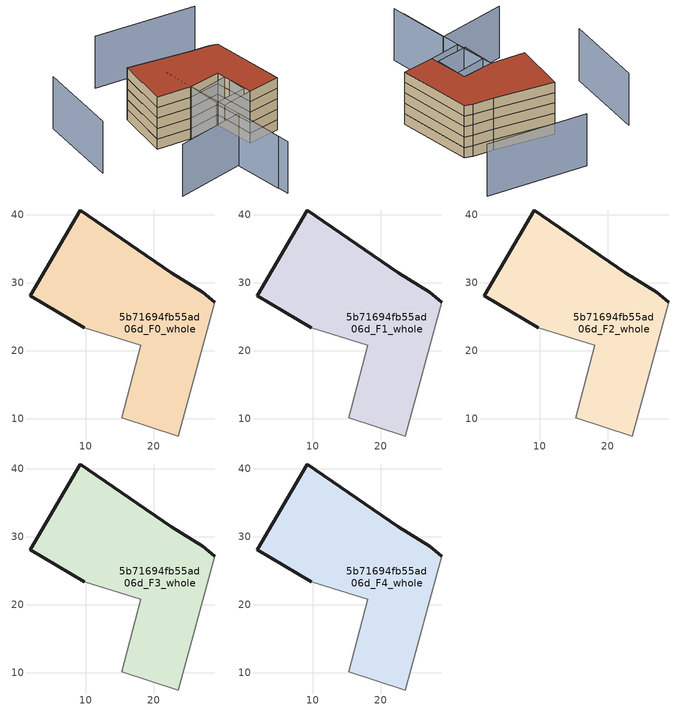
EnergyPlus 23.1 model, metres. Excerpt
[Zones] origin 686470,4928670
5b71694fb55ad06d_F0_whole
 floor ground (EU_floor_Construction): 22.53,31.5 27.14,28.62 28.96,27.16 23.53,7.5 15.24,10.2 18.02,20.86 9.76,23.44 1.77,28.14 9.18,40.73 z0
 wall outside (EU_wall_Construction): 28.96,27.16 27.14,28.62 22.53,31.5 9.18,40.73 1.77,28.14 9.76,23.44 z0:3
 wall adiabatic (EU_wall_Construction): 9.76,23.44 18.02,20.86 15.24,10.2 23.53,7.5 28.96,27.16 z0:3
5b71694fb55ad06d_F1_whole
 floor to 5b71694fb55ad06d_F0_whole (EU_floor_Construction): 22.53,31.5 27.14,28.62 28.96,27.16 23.53,7.5 15.24,10.2 18.02,20.86 9.76,23.44 1.77,28.14 9.18,40.73 z3
 wall outside (EU_wall_Construction): 28.96,27.16 27.14,28.62 22.53,31.5 9.18,40.73 1.77,28.14 9.76,23.44 z3:6
 wall adiabatic (EU_wall_Construction): 9.76,23.44 18.02,20.86 15.24,10.2 23.53,7.5 28.96,27.16 z3:6
5b71694fb55ad06d_F2_whole
 floor to 5b71694fb55ad06d_F1_whole (EU_floor_Construction): 22.53,31.5 27.14,28.62 28.96,27.16 23.53,7.5 15.24,10.2 18.02,20.86 9.76,23.44 1.77,28.14 9.18,40.73 z6
 wall outside (EU_wall_Construction): 28.96,27.16 27.14,28.62 22.53,31.5 9.18,40.73 1.77,28.14 9.76,23.44 z6:9
 wall adiabatic (EU_wall_Construction): 9.76,23.44 18.02,20.86 15.24,10.2 23.53,7.5 28.96,27.16 z6:9
5b71694fb55ad06d_F3_whole
 floor to 5b71694fb55ad06d_F2_whole (EU_floor_Construction): 22.53,31.5 27.14,28.62 28.96,27.16 23.53,7.5 15.24,10.2 18.02,20.86 9.76,23.44 1.77,28.14 9.18,40.73 z9
 wall outside (EU_wall_Construction): 28.96,27.16 27.14,28.62 22.53,31.5 9.18,40.73 1.77,28.14 9.76,23.44 z9:12
 wall adiabatic (EU_wall_Construction): 9.76,23.44 18.02,20.86 15.24,10.2 23.53,7.5 28.96,27.16 z9:12
5b71694fb55ad06d_F4_whole
 floor to 5b71694fb55ad06d_F3_whole (EU_floor_Construction): 22.53,31.5 27.14,28.62 28.96,27.16 23.53,7.5 15.24,10.2 18.02,20.86 9.76,23.44 1.77,28.14 9.18,40.73 z12
 wall outside (EU_wall_Construction): 28.96,27.16 27.14,28.62 22.53,31.5 9.18,40.73 1.77,28.14 9.76,23.44 z12:15
 wall adiabatic (EU_wall_Construction): 9.76,23.44 18.02,20.86 15.24,10.2 23.53,7.5 28.96,27.16 z12:15
 roof outside (EU_roof_Construction): 23.53,7.5 28.96,27.16 27.14,28.62 22.53,31.5 9.18,40.73 1.77,28.14 9.76,23.44 18.02,20.86 15.24,10.2 z15
shading: -12.44,12.8 5.68,7.79 / 5.68,7.79 1.2,-8.45 / 2.06,-5.3 12.14,31.73 / -3.11,54.12 -13.71,34.19 / 40.3,40.19 16.97,54.17 / 17.45,18.66 15.24,10.2 / 15.24,10.2 6.99,12.36 / 6.99,12.36 9.21,20.81 / 9.21,20.81 17.45,18.66 / 15.44,12.14 7.07,14.72 / 7.07,14.72 9.76,23.44 / 9.76,23.44 18.13,20.85 / 18.13,20.85 15.44,12.14 z0:15
[Building]
EU S2 Campaign: North Axis=0; Terrain=City; Solar Distribution=FullExterior
[Site:Location]
Bologna: Latitude=44.5; Longitude=11.25; Time Zone=1; Elevation=37
[SizingPeriod:WeatherFileDays]
AnnualSizingPeriod: Begin Month=1; Begin Day of Month=1; End Month=12; End Day of Month=31; Day of Week for Start Day=Monday; Use Weather File Daylight Saving Period=No; Use Weather File Rain and Snow Indicators=No
[MATERIAL]
EU_InternalMass_Material: Roughness=MediumRough; Thickness=0.1; Conductivity=1; Density=1800; Specific Heat=900; Thermal Absorptance=0.9; Solar Absorptance=0.7; Visible Absorptance=0.7
[MATERIAL:NOMASS] Roughness=MediumRough; Thermal Absorptance=0.9; Solar Absorptance=0.7; Visible Absorptance=0.7
Name | Thermal Resistance
EU_wall_NoMass | 0.905828
EU_roof_NoMass | 0.37593
EU_floor_NoMass | 0.67114
[CONSTRUCTION]
EU_wall_Construction: EU_wall_NoMass
EU_roof_Construction: EU_roof_NoMass
EU_floor_Construction: EU_floor_NoMass
EU_InternalMass_Construction: EU_InternalMass_Material
[ZONE] Type=1; Multiplier=1; Ceiling Height=autocalculate; Volume=1240.06; Floor Area=autocalculate; Part of Total Floor Area=Yes
5b71694fb55ad06d_F0_whole; 5b71694fb55ad06d_F1_whole; 5b71694fb55ad06d_F2_whole; 5b71694fb55ad06d_F3_whole; 5b71694fb55ad06d_F4_whole
[INTERNALMASS] Construction=EU_InternalMass_Construction; Surface Area=413.353
Name | Zone or ZoneList
5b71694fb55ad06d_F0_whole_EU_InternalMass | 5b71694fb55ad06d_F0_whole
5b71694fb55ad06d_F1_whole_EU_InternalMass | 5b71694fb55ad06d_F1_whole
5b71694fb55ad06d_F2_whole_EU_InternalMass | 5b71694fb55ad06d_F2_whole
5b71694fb55ad06d_F3_whole_EU_InternalMass | 5b71694fb55ad06d_F3_whole
5b71694fb55ad06d_F4_whole_EU_InternalMass | 5b71694fb55ad06d_F4_whole
[OTHEREQUIPMENT] Fuel Type=Electricity; Design Level Calculation Method=Watts/Area; Power per Zone Floor Area=1; Fraction Latent=0; Fraction Radiant=0; Fraction Lost=0; Carbon Dioxide Generation Rate=0; EndUse Subcategory=EU_Step8_InternalGains
Name | Zone or ZoneList or Space or SpaceList | Schedule
EU_Step8_InternalGain_5b71694fb55ad06d_F0_whole_f000 | 5b71694fb55ad06d_F0_whole | EU_Step8_GainSchedule_5b71694fb55ad06d_F0_whole_f000
EU_Step8_InternalGain_5b71694fb55ad06d_F1_whole_f000 | 5b71694fb55ad06d_F1_whole | EU_Step8_GainSchedule_5b71694fb55ad06d_F1_whole_f000
EU_Step8_InternalGain_5b71694fb55ad06d_F2_whole_f000 | 5b71694fb55ad06d_F2_whole | EU_Step8_GainSchedule_5b71694fb55ad06d_F2_whole_f000
EU_Step8_InternalGain_5b71694fb55ad06d_F3_whole_f000 | 5b71694fb55ad06d_F3_whole | EU_Step8_GainSchedule_5b71694fb55ad06d_F3_whole_f000
EU_Step8_InternalGain_5b71694fb55ad06d_F4_whole_f000 | 5b71694fb55ad06d_F4_whole | EU_Step8_GainSchedule_5b71694fb55ad06d_F4_whole_f000
[ZONEVENTILATION:DESIGNFLOWRATE] Schedule=EU_AlwaysOn; Design Flow Rate Calculation Method=AirChanges/Hour; Air Changes per Hour=0.73129; Ventilation Type=Natural; Fan Pressure Rise=0; Fan Total Efficiency=1; Constant Term Coefficient=1; Temperature Term Coefficient=0; Velocity Term Coefficient=0; Velocity Squared Term Coefficient=0; Minimum Indoor Temperature=-100; Maximum Indoor Temperature=100; Delta Temperature=-100; Minimum Outdoor Temperature=-100; Maximum Outdoor Temperature=100; Maximum Wind Speed=40
Name | Zone or ZoneList or Space or SpaceList
EU_ConstantAir_5b71694fb55ad06d_F0_whole | 5b71694fb55ad06d_F0_whole
EU_ConstantAir_5b71694fb55ad06d_F1_whole | 5b71694fb55ad06d_F1_whole
EU_ConstantAir_5b71694fb55ad06d_F2_whole | 5b71694fb55ad06d_F2_whole
EU_ConstantAir_5b71694fb55ad06d_F3_whole | 5b71694fb55ad06d_F3_whole
EU_ConstantAir_5b71694fb55ad06d_F4_whole | 5b71694fb55ad06d_F4_whole
[HVACTEMPLATE:THERMOSTAT] Constant Heating Setpoint=20; Constant Cooling Setpoint=50
EU_HeatOnly_5b71694fb55ad06d_F0_whole; EU_HeatOnly_5b71694fb55ad06d_F1_whole; EU_HeatOnly_5b71694fb55ad06d_F2_whole; EU_HeatOnly_5b71694fb55ad06d_F3_whole; EU_HeatOnly_5b71694fb55ad06d_F4_whole
[HVACTEMPLATE:ZONE:IDEALLOADSAIRSYSTEM] System Availability Schedule=EU_AlwaysOn; Maximum Heating Supply Air Temperature=50; Minimum Cooling Supply Air Temperature=13; Maximum Heating Supply Air Humidity Ratio=0.0156; Minimum Cooling Supply Air Humidity Ratio=0.0077; Heating Limit=NoLimit; Cooling Limit=NoLimit; Heating Availability Schedule=EU_AlwaysOn; Cooling Availability Schedule=EU_CoolingOff; Dehumidification Control Type=ConstantSensibleHeatRatio; Cooling Sensible Heat Ratio=0.7; Dehumidification Setpoint=60; Humidification Control Type=None; Humidification Setpoint=30; Outdoor Air Method=None; Outdoor Air Flow Rate per Person=0.00944; Outdoor Air Flow Rate per Zone Floor Area=0; Outdoor Air Flow Rate per Zone=0; Demand Controlled Ventilation Type=None; Outdoor Air Economizer Type=NoEconomizer; Heat Recovery Type=None; Sensible Heat Recovery Effectiveness=0.7; Latent Heat Recovery Effectiveness=0.65
Name | Template Thermostat
5b71694fb55ad06d_F0_whole | EU_HeatOnly_5b71694fb55ad06d_F0_whole
5b71694fb55ad06d_F1_whole | EU_HeatOnly_5b71694fb55ad06d_F1_whole
5b71694fb55ad06d_F2_whole | EU_HeatOnly_5b71694fb55ad06d_F2_whole
5b71694fb55ad06d_F3_whole | EU_HeatOnly_5b71694fb55ad06d_F3_whole
5b71694fb55ad06d_F4_whole | EU_HeatOnly_5b71694fb55ad06d_F4_whole
[SIZING:ZONE] Zone Cooling Design Supply Air Temperature Input Method=SupplyAirTemperature; Zone Cooling Design Supply Air Temperature=13; Zone Heating Design Supply Air Temperature Input Method=SupplyAirTemperature; Zone Heating Design Supply Air Temperature=50; Zone Cooling Design Supply Air Humidity Ratio=0.008; Zone Heating Design Supply Air Humidity Ratio=0.008; Cooling Design Air Flow Method=DesignDay; Cooling Design Air Flow Rate=0; Cooling Minimum Air Flow per Zone Floor Area=0.000762; Cooling Minimum Air Flow=0; Cooling Minimum Air Flow Fraction=0.2; Heating Design Air Flow Method=DesignDay; Heating Design Air Flow Rate=0; Heating Maximum Air Flow per Zone Floor Area=0.002032; Heating Maximum Air Flow=0.141576; Heating Maximum Air Flow Fraction=0.3; Account for Dedicated Outdoor Air System=No; Dedicated Outdoor Air System Control Strategy=NeutralSupplyAir; Dedicated Outdoor Air Low Setpoint Temperature for Design=autosize; Dedicated Outdoor Air High Setpoint Temperature for Design=autosize; Zone Load Sizing Method=Sensible Load Only No Latent Load; Zone Latent Cooling Design Supply Air Humidity Ratio Input Method=HumidityRatioDifference; Zone Cooling Design Supply Air Humidity Ratio Difference=0.005; Zone Latent Heating Design Supply Air Humidity Ratio Input Method=HumidityRatioDifference; Zone Humidification Design Supply Air Humidity Ratio Difference=0.005
5b71694fb55ad06d_F0_whole; 5b71694fb55ad06d_F1_whole; 5b71694fb55ad06d_F2_whole; 5b71694fb55ad06d_F3_whole; 5b71694fb55ad06d_F4_whole
[SCHEDULE:CONSTANT]
Name | Hourly Value
EU_AlwaysOn | 1
EU_CoolingOff | 0
[SCHEDULE:FILE] Column Number=1; Rows to Skip at Top=0; Number of Hours of Data=8760; Column Separator=Comma; Interpolate to Timestep=No; Minutes per Item=60; Adjust Schedule for Daylight Savings=Yes
Name | File
EU_Step8_GainSchedule_5b71694fb55ad06d_F0_whole_f000 | ../../schedules/5b71694fb55ad06d/5b71694fb55ad06d_F0_whole_f000_gain.csv
EU_Step8_GainSchedule_5b71694fb55ad06d_F1_whole_f000 | ../../schedules/5b71694fb55ad06d/5b71694fb55ad06d_F1_whole_f000_gain.csv
EU_Step8_GainSchedule_5b71694fb55ad06d_F2_whole_f000 | ../../schedules/5b71694fb55ad06d/5b71694fb55ad06d_F2_whole_f000_gain.csv
EU_Step8_GainSchedule_5b71694fb55ad06d_F3_whole_f000 | ../../schedules/5b71694fb55ad06d/5b71694fb55ad06d_F3_whole_f000_gain.csv
EU_Step8_GainSchedule_5b71694fb55ad06d_F4_whole_f000 | ../../schedules/5b71694fb55ad06d/5b71694fb55ad06d_F4_whole_f000_gain.csv
